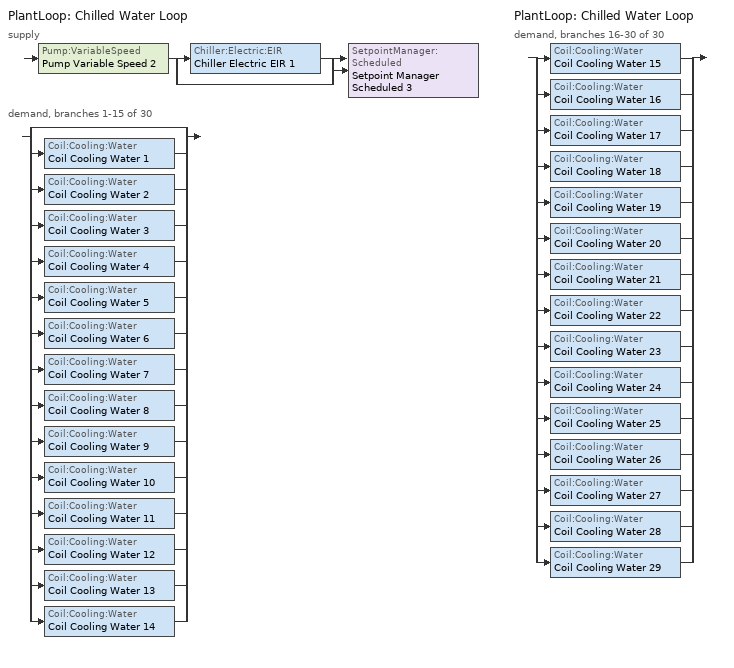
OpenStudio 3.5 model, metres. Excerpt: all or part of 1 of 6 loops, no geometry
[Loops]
PlantLoop 'Chilled Water Loop'
 supply: Pump:VariableSpeed 'Pump Variable Speed 2' > split
  | Chiller:Electric:EIR 'Chiller Electric EIR 1'
  | bypass
  join > SetpointManager:Scheduled 'Setpoint Manager Scheduled 3'
 demand, branches 1-15 of 30: split
  | bypass
  | Coil:Cooling:Water 'Coil Cooling Water 1'
  | Coil:Cooling:Water 'Coil Cooling Water 2'
  | Coil:Cooling:Water 'Coil Cooling Water 3'
  | Coil:Cooling:Water 'Coil Cooling Water 4'
  | Coil:Cooling:Water 'Coil Cooling Water 5'
  | Coil:Cooling:Water 'Coil Cooling Water 6'
  | Coil:Cooling:Water 'Coil Cooling Water 7'
  | Coil:Cooling:Water 'Coil Cooling Water 8'
  | Coil:Cooling:Water 'Coil Cooling Water 9'
  | Coil:Cooling:Water 'Coil Cooling Water 10'
  | Coil:Cooling:Water 'Coil Cooling Water 11'
  | Coil:Cooling:Water 'Coil Cooling Water 12'
  | Coil:Cooling:Water 'Coil Cooling Water 13'
  | Coil:Cooling:Water 'Coil Cooling Water 14'
PlantLoop 'Chilled Water Loop'
 demand, branches 16-30 of 30: split
  | Coil:Cooling:Water 'Coil Cooling Water 15'
  | Coil:Cooling:Water 'Coil Cooling Water 16'
  | Coil:Cooling:Water 'Coil Cooling Water 17'
  | Coil:Cooling:Water 'Coil Cooling Water 18'
  | Coil:Cooling:Water 'Coil Cooling Water 19'
  | Coil:Cooling:Water 'Coil Cooling Water 20'
  | Coil:Cooling:Water 'Coil Cooling Water 21'
  | Coil:Cooling:Water 'Coil Cooling Water 22'
  | Coil:Cooling:Water 'Coil Cooling Water 23'
  | Coil:Cooling:Water 'Coil Cooling Water 24'
  | Coil:Cooling:Water 'Coil Cooling Water 25'
  | Coil:Cooling:Water 'Coil Cooling Water 26'
  | Coil:Cooling:Water 'Coil Cooling Water 27'
  | Coil:Cooling:Water 'Coil Cooling Water 28'
  | Coil:Cooling:Water 'Coil Cooling Water 29'
[PlantLoop]
Chilled Water Loop: Glycol Concentration=0; Plant Loop Volume {m3}=Autocalculate; Load Distribution Scheme=Optimal
[Sizing:Plant]
Chilled Water Loop: Loop Type=Cooling; Design Loop Exit Temperature {C}=7.22; Loop Design Temperature Difference {deltaC}=6.67; Sizing Option=NonCoincident; Zone Timesteps in Averaging Window=1; Coincident Sizing Factor Mode=None
[Pump:VariableSpeed]
Pump Variable Speed 2: Rated Pump Head {Pa}=179344; Motor Efficiency=0.9; Coefficient 1 of the Part Load Performance Curve=0; Coefficient 2 of the Part Load Performance Curve=3.2485; Coefficient 3 of the Part Load Performance Curve=-4.7443; Coefficient 4 of the Part Load Performance Curve=2.5294; Pump Control Type=Intermittent; Skin Loss Radiative Fraction=0.5; Design Power Sizing Method=PowerPerFlowPerPressure; Design Electric Power per Unit Flow Rate {W/(m3/s)}=348701.1; Design Shaft Power per Unit Flow Rate per Unit Head {W-s/m3-Pa}=1.28205; Design Minimum Flow Rate Fraction=0
[SetpointManager:Scheduled]
Setpoint Manager Scheduled 3: Control Variable=Temperature; Schedule=Chilled_Water_Temperature
[Chiller:Electric:EIR]
Chiller Electric EIR 1: Reference Capacity {W}=26435010; Reference COP {W/W}=4.39; Reference Leaving Chilled Water Temperature {C}=7.78; Reference Entering Condenser Fluid Temperature {C}=29.4; Reference Chilled Water Flow Rate {m3/s}=0.0145; Cooling Capacity Function of Temperature Curve=Curve Biquadratic 9; Electric Input to Cooling Output Ratio Function of Temperature Curve=Curve Biquadratic 10; Electric Input to Cooling Output Ratio Function of Part Load Ratio Curve=Curve Quadratic 13; Condenser Type=AirCooled; Chiller Flow Mode=LeavingSetpointModulated; Design Heat Recovery Water Flow Rate {m3/s}=0; Sizing Factor=1; Basin Heater Capacity {W/K}=0; Basin Heater Setpoint Temperature {C}=10; Condenser Heat Recovery Relative Capacity Fraction=1
[Coil:Cooling:Water] Availability Schedule=Always On Discrete 1
Coil Cooling Water 1; Coil Cooling Water 2; Coil Cooling Water 3; Coil Cooling Water 4; Coil Cooling Water 5; Coil Cooling Water 6; Coil Cooling Water 7; Coil Cooling Water 8; Coil Cooling Water 9; Coil Cooling Water 10; Coil Cooling Water 11; Coil Cooling Water 12; Coil Cooling Water 13; Coil Cooling Water 14; Coil Cooling Water 15; Coil Cooling Water 16; Coil Cooling Water 17; Coil Cooling Water 18; Coil Cooling Water 19; Coil Cooling Water 20; Coil Cooling Water 21; Coil Cooling Water 22; Coil Cooling Water 23; Coil Cooling Water 24; Coil Cooling Water 25; Coil Cooling Water 26; Coil Cooling Water 27; Coil Cooling Water 28; Coil Cooling Water 29
[Schedule:Ruleset]
Chilled_Water_Temperature: Default Day Schedule=Chilled_Water_Temperature_Default; Summer Design Day Schedule=Chilled_Water_Temperature_Summer_Design_Day; Winter Design Day Schedule=Chilled_Water_Temperature_Winter_Design_Day
[Schedule:Day]
Chilled_Water_Temperature_Default; Chilled_Water_Temperature_Summer_Design_Day; Chilled_Water_Temperature_Winter_Design_Day: 24, 0, 6.7
[Schedule:Constant]
Always On Discrete 1: Value=1
[Curve:Biquadratic] Minimum Value of x=5; Maximum Value of x=10; Minimum Value of y=24; Maximum Value of y=35
Name | Coefficient1 Constant | Coefficient2 x | Coefficient3 x**2 | Coefficient4 y | Coefficient5 y**2 | Coefficient6 x*y
Curve Biquadratic 9 | 1.02152 | 0.0370359 | 0.000233248 | -0.00389405 | -6.52536e-05 | -0.000268045
Curve Biquadratic 10 | 0.701769 | -0.00452016 | 0.00053311 | -0.00549821 | 0.000544579 | -0.000729032
[Curve:Quadratic]
Curve Quadratic 13: Coefficient1 Constant=0.0636912; Coefficient2 x=0.584888; Coefficient3 x**2=0.352803; Minimum Value of x=0; Maximum Value of x=1
